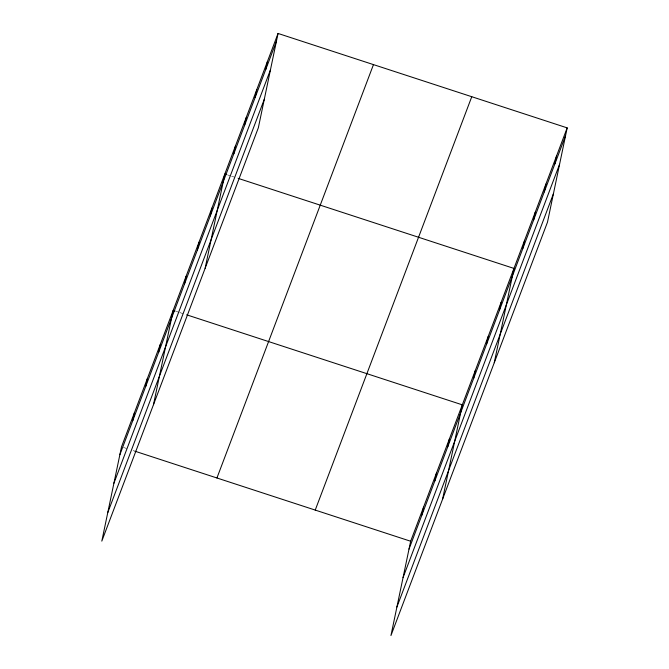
<?xml version="1.0" encoding="UTF-8"?>
<svg xmlns="http://www.w3.org/2000/svg" width="669" height="669" viewBox="0 0 669 669"><rect width="100%" height="100%" fill="white"/><g stroke="black" fill="none" stroke-linecap="round" stroke-linejoin="round"><path stroke-width="0.5" stroke-dasharray="3.35 2.51" d="M227.728 174.944L230.613 175.88M231.583 176.198L237.361 178.088M176.064 311.353L178.958 312.298M179.919 312.607L183.774 313.87M123.447 447.452L127.302 448.707M133.081 450.597L135.013 451.224"/><path stroke-width="1" d="M132.788 420.584L134.427 412.714M145.7 386.481L147.347 378.612M158.62 352.379L160.259 344.51M153.477 404.712L173.171 310.408L175.102 311.035M184.443 284.174L186.091 276.305M197.363 250.072L199.002 242.203M210.275 215.97L211.914 208.101M205.132 268.302L224.834 173.999L226.758 174.626M233.832 153.753L235.48 145.884M244.478 125.647L246.125 117.777M255.123 97.54L256.771 89.671M265.769 69.425L267.408 61.556M278.053 33.45L258.351 127.754L101.813 541.121L121.515 446.817L278.053 33.45L567.187 127.879L547.485 222.183L390.947 635.55L410.649 541.246L567.187 127.879M421.913 515.013L423.561 507.144M434.833 480.911L436.472 473.042M447.745 446.808L449.392 438.939M442.602 499.141L462.304 404.837L186.668 314.815M473.577 378.595L475.216 370.735M486.488 344.493L488.136 336.624M499.4 310.391L501.048 302.522M494.257 362.723L513.959 268.42L238.323 178.406M522.966 248.182L524.605 240.313M533.611 220.076L535.25 212.207M544.248 191.961L545.896 184.092M554.894 163.855L556.541 155.986M119.868 454.686L276.414 41.319M113.914 483.21L270.452 69.844M107.776 512.596L264.314 99.229M216.932 477.984L373.469 64.609M315.233 510.087L471.77 96.712M409.002 549.115L565.539 135.748M403.039 577.64L559.585 164.265M396.901 607.026L553.447 193.659M135.013 451.224L410.649 541.246"/></g></svg>
